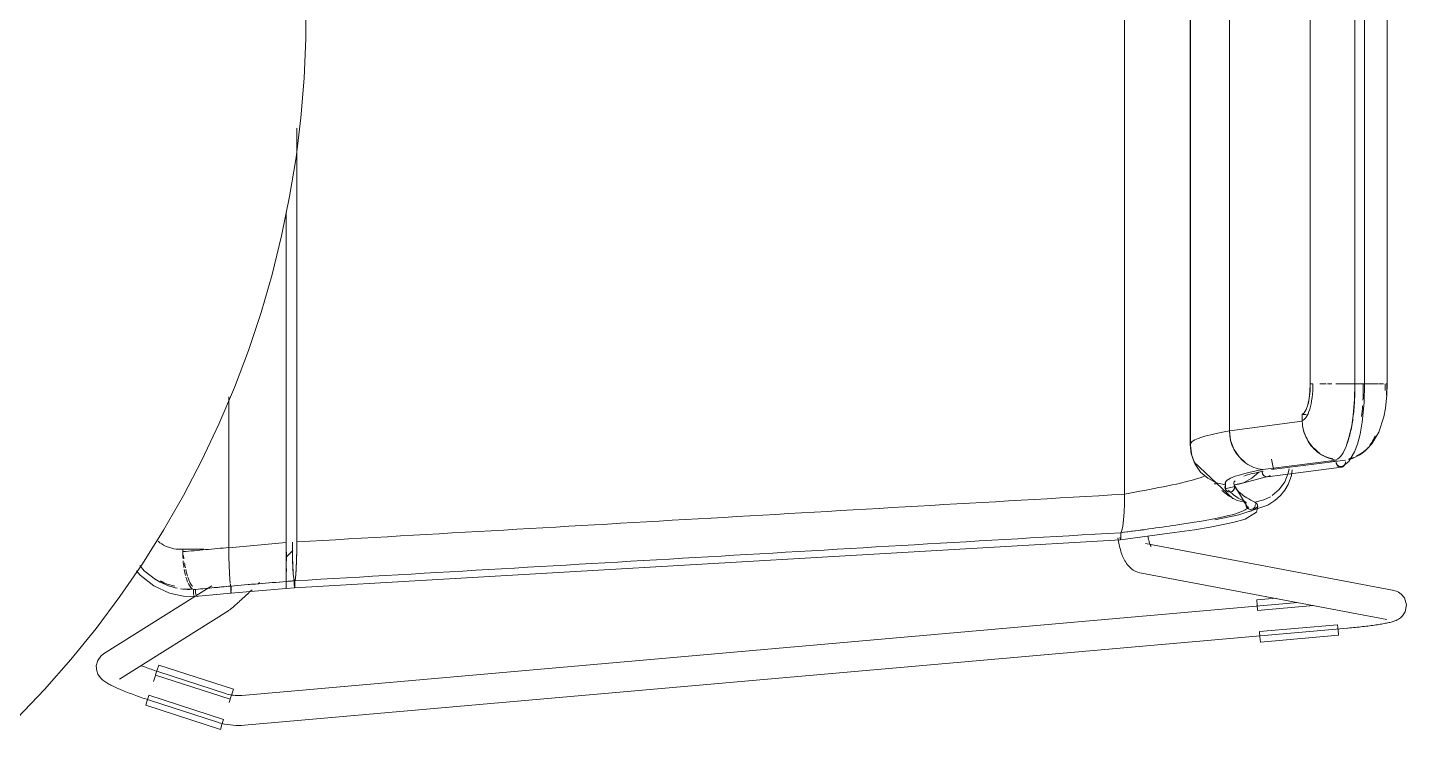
# Model space of a CAD drawing. Header units: millimetres. Extents: x 155927 to 295199, y -4084 to 97293.
# Drawn here: x 163091 to 163645, y 30921 to 31203 of the extents above; entities that cross this region are included whole.
import ezdxf

# ---------------------------------------------------------------- set-up
doc = ezdxf.new("R2010")
doc.units = ezdxf.units.MM
doc.header["$MEASUREMENT"] = 0
doc.layers.add('I-FURN', color=8, linetype='CONTINUOUS', lineweight=9)

msp = doc.modelspace()

# ---------------------------------------------------------------- linework, layer by layer
at = {"layer": 'I-FURN'}
for p, q in [((163531.47, 31015.99), (163531.47, 31399.39)), ((163531.47, 31399.39), (163531.47, 31015.99)), ((163557.82, 31379.54), (163557.82, 31074.74)), ((163557.97, 31035.3), (163557.97, 31380.08)), ((163557.97, 31380.08), (163557.97, 31035.3)), ((163573.57, 31041.33), (163573.57, 31374.04)), ((163573.57, 31374.04), (163573.57, 31041.33)), ((163606.03, 31355.11), (163606.03, 31060.26)), ((163606.09, 31060.26), (163606.09, 31355.11)), ((163623.94, 31355.11), (163623.94, 31060.26)), ((163627.9, 31060.26), (163627.9, 31355.11)), ((163636.94, 31060.26), (163636.94, 31355.11)), ((163202.34, 31199.05), (163202.43, 31207.69)), ((163201.67, 31183.07), (163202.34, 31199.05)), ((163200.37, 31167.12), (163201.67, 31183.07)), ((163198.43, 31151.24), (163200.37, 31167.12)), ((163198.73, 30996.74), (163198.73, 31163.01)), ((163198.73, 31163.01), (163198.73, 30996.74)), ((163195.85, 31135.45), (163198.43, 31151.24)), ((163192.65, 31119.77), (163195.85, 31135.45)), ((163194.42, 30996.47), (163194.42, 31129.3)), ((163194.42, 31129.3), (163194.42, 30996.47)), ((163188.82, 31104.24), (163192.65, 31119.77)), ((163184.38, 31088.87), (163188.82, 31104.24)), ((163179.32, 31073.69), (163184.38, 31088.87)), ((163173.66, 31058.73), (163179.32, 31073.69)), ((163557.82, 31074.74), (163557.82, 31035.83)), ((163167.41, 31044), (163173.66, 31058.73)), ((163605.93, 31057.22), (163605.61, 31054.37)), ((163606.03, 31060.26), (163605.93, 31057.22)), ((163612.41, 31060.26), (163609.95, 31060.26)), ((163614.77, 31060.26), (163612.93, 31060.26)), ((163619.96, 31060.26), (163616.4, 31060.26)), ((163620.15, 31060.26), (163623.96, 31060.26)), ((163623.96, 31060.26), (163620.15, 31060.26)), ((163623.86, 31054.04), (163623.94, 31060.26)), ((163627.64, 31060.26), (163624.05, 31060.26)), ((163624.05, 31060.26), (163624.27, 31060.26)), ((163624.27, 31060.26), (163624.6, 31060.26)), ((163624.6, 31060.26), (163625.02, 31060.26)), ((163625.02, 31060.26), (163625.49, 31060.26)), ((163625.49, 31060.26), (163625.99, 31060.26)), ((163625.99, 31060.26), (163626.48, 31060.26)), ((163626.48, 31060.26), (163626.94, 31060.26)), ((163626.94, 31060.26), (163627.33, 31060.26)), ((163627.33, 31060.26), (163627.63, 31060.26)), ((163627.63, 31060.26), (163627.83, 31060.26)), ((163627.9, 31060.26), (163627.64, 31060.26)), ((163630.67, 31060.26), (163627.65, 31060.26)), ((163627.66, 31060.26), (163630.68, 31060.26)), ((163627.75, 31052.7), (163627.9, 31060.26)), ((163627.83, 31060.26), (163627.9, 31060.26)), ((163633.42, 31060.26), (163630.84, 31060.26)), ((163635.44, 31060.26), (163633.69, 31060.26)), ((163636.92, 31060.26), (163636.63, 31060.26)), ((163636.76, 31060.26), (163636.93, 31060.26)), ((163636.85, 31055.74), (163636.93, 31060.26)), ((163171.45, 31055.08), (163171.45, 30994.53)), ((163171.45, 30994.53), (163171.45, 31055.08)), ((163605.1, 31051.88), (163604.43, 31049.9)), ((163605.61, 31054.37), (163605.1, 31051.88)), ((163623.32, 31047.47), (163623.86, 31054.04)), ((163626.95, 31044.81), (163627.75, 31052.7)), ((163636.33, 31050.53), (163636.85, 31055.74)), ((163603.64, 31048.55), (163602.78, 31047.91)), ((163602.78, 31047.91), (163604.44, 31047.91)), ((163602.78, 31047.91), (163602.85, 31045.19)), ((163604.43, 31049.9), (163603.64, 31048.55)), ((163622.73, 31043.46), (163623.32, 31047.47)), ((163633.66, 31040.89), (163635.68, 31047.04)), ((163635.68, 31047.04), (163636.33, 31050.53)), ((163160.57, 31029.54), (163167.41, 31044)), ((163602.85, 31045.19), (163573.57, 31041.33)), ((163573.57, 31041.33), (163574.04, 31037.56)), ((163621.76, 31039.03), (163622.73, 31043.46)), ((163625, 31036.06), (163626.08, 31040.1)), ((163626.08, 31040.1), (163626.95, 31044.81)), ((163630.79, 31036.17), (163633.66, 31040.89)), ((163558.26, 31032.08), (163557.82, 31035.83)), ((163558.45, 31031.51), (163557.97, 31035.3)), ((163557.97, 31035.3), (163558.44, 31031.5)), ((163574.04, 31037.56), (163575.36, 31034.02)), ((163620.67, 31035.59), (163621.76, 31039.03)), ((163623.81, 31032.89), (163625, 31036.06)), ((163628.96, 31034.19), (163630.79, 31036.17)), ((163153.16, 31015.36), (163160.57, 31029.54)), ((163559.98, 31027.62), (163558.26, 31032.08)), ((163558.44, 31031.5), (163559.81, 31027.93)), ((163559.81, 31027.94), (163558.45, 31031.51)), ((163559.39, 31028.72), (163558.68, 31030.64)), ((163575.36, 31034.02), (163577.44, 31030.9)), ((163577.44, 31030.9), (163580.18, 31028.41)), ((163586.94, 31025.78), (163616.65, 31029.63)), ((163591.27, 31025.93), (163590.48, 31029.95)), ((163620.19, 31029.65), (163590.49, 31025.8)), ((163614.22, 31028.88), (163616.66, 31029.19)), ((163619.13, 31027.17), (163621.51, 31029.06)), ((163621.51, 31029.06), (163623.81, 31032.89)), ((163624.62, 31031.19), (163626.89, 31032.52)), ((163626.89, 31032.52), (163628.96, 31034.19)), ((163575.08, 31014.12), (163559.39, 31028.72)), ((163561.98, 31024.8), (163559.81, 31027.94)), ((163559.81, 31027.93), (163561.98, 31024.8)), ((163564.86, 31022.29), (163561.98, 31024.8)), ((163561.98, 31024.8), (163564.85, 31022.29)), ((163582.58, 31022.29), (163585.45, 31024.8)), ((163586.79, 31025.31), (163586.75, 31024.82)), ((163586.75, 31024.82), (163586.83, 31024.33)), ((163586.83, 31024.33), (163587.02, 31023.87)), ((163587.02, 31023.87), (163587.32, 31023.49)), ((163587.32, 31023.49), (163587.71, 31023.2)), ((163618.63, 31026.81), (163588.85, 31022.95)), ((163589.53, 31023.19), (163589.91, 31023.49)), ((163595.79, 31020.89), (163597.19, 31024.41)), ((163597.55, 31026.15), (163597.18, 31024.41)), ((163597.19, 31024.41), (163597.56, 31026.15)), ((163597.23, 31019.82), (163598.52, 31023.42)), ((163598.52, 31023.42), (163598.82, 31025.69)), ((163564.85, 31022.29), (163568.25, 31020.54)), ((163568.25, 31020.54), (163564.86, 31022.29)), ((163568.25, 31020.54), (163571.96, 31019.64)), ((163571.76, 31018.68), (163571.8, 31019.18)), ((163571.8, 31019.17), (163571.76, 31018.68)), ((163571.84, 31018.19), (163571.76, 31018.68)), ((163571.76, 31018.68), (163571.84, 31018.18)), ((163571.8, 31019.18), (163571.96, 31019.65)), ((163571.96, 31019.64), (163571.8, 31019.17)), ((163572.05, 31017.74), (163571.84, 31018.19)), ((163571.84, 31018.18), (163572.04, 31017.73)), ((163571.86, 31018.13), (163575.75, 31018.97)), ((163571.99, 31017.83), (163571.94, 31020.71)), ((163572.04, 31017.73), (163572.36, 31017.35)), ((163572.36, 31017.35), (163572.05, 31017.74)), ((163575.38, 31017.74), (163575.07, 31017.35)), ((163575.07, 31017.35), (163575.38, 31017.73)), ((163575.58, 31018.19), (163575.38, 31017.74)), ((163575.38, 31017.73), (163575.59, 31018.18)), ((163577.31, 31020), (163575.45, 31019.68)), ((163575.46, 31019.65), (163575.63, 31019.18)), ((163575.47, 31019.64), (163579.18, 31020.54)), ((163575.63, 31019.17), (163575.47, 31019.64)), ((163581.28, 31010.01), (163575.57, 31019.4)), ((163575.67, 31018.68), (163575.58, 31018.19)), ((163575.59, 31018.18), (163575.67, 31018.68)), ((163575.63, 31019.18), (163575.67, 31018.68)), ((163575.67, 31018.68), (163575.63, 31019.17)), ((163588.93, 31022.97), (163577.31, 31020)), ((163579.18, 31020.54), (163582.58, 31022.29)), ((163587.71, 31023.2), (163588.15, 31023.01)), ((163588.15, 31023.01), (163588.62, 31022.94)), ((163588.62, 31022.94), (163589.09, 31023.01)), ((163589.09, 31023.01), (163589.53, 31023.19)), ((163590.79, 31015.33), (163593.61, 31017.81)), ((163593.61, 31017.81), (163595.79, 31020.89)), ((163595.89, 31017.55), (163597.23, 31019.82)), ((163145.19, 31001.49), (163153.16, 31015.36)), ((163531.26, 31008.68), (163531.41, 31012.22)), ((163531.41, 31012.16), (163531.26, 31008.68)), ((163531.41, 31012.22), (163531.47, 31015.99)), ((163531.47, 31015.91), (163531.41, 31012.22)), ((163573.41, 31015.07), (163570.57, 31017.46)), ((163570.58, 31017.46), (163573.41, 31015.06)), ((163572.76, 31017.06), (163572.36, 31017.35)), ((163572.36, 31017.35), (163572.76, 31017.06)), ((163573.22, 31016.87), (163572.76, 31017.06)), ((163572.76, 31017.06), (163573.22, 31016.87)), ((163573.71, 31016.81), (163573.22, 31016.87)), ((163573.22, 31016.87), (163573.71, 31016.8)), ((163576.74, 31013.43), (163573.41, 31015.07)), ((163573.41, 31015.06), (163576.73, 31013.42)), ((163574.2, 31016.87), (163573.71, 31016.81)), ((163573.71, 31016.8), (163574.2, 31016.87)), ((163574.66, 31017.06), (163574.2, 31016.87)), ((163574.2, 31016.87), (163574.67, 31017.06)), ((163575.07, 31017.35), (163574.66, 31017.06)), ((163574.67, 31017.06), (163575.07, 31017.35)), ((163576.73, 31013.42), (163580.35, 31012.63)), ((163580.35, 31012.63), (163576.74, 31013.43)), ((163580.17, 31011.66), (163580.2, 31012.16)), ((163580.2, 31012.16), (163580.17, 31011.66)), ((163580.2, 31012.16), (163580.35, 31012.63)), ((163580.35, 31012.63), (163580.2, 31012.16)), ((163583.83, 31012.69), (163584, 31012.22)), ((163583.84, 31012.69), (163587.47, 31013.59)), ((163584, 31012.21), (163583.84, 31012.69)), ((163587.47, 31013.59), (163590.15, 31014.91)), ((163589.04, 31011.57), (163591.87, 31013.39)), ((163591.87, 31013.39), (163594.11, 31015.38)), ((163594.11, 31015.38), (163595.89, 31017.55)), ((163531.02, 31005.58), (163531.26, 31008.68)), ((163531.25, 31008.64), (163531.02, 31005.58)), ((163567.66, 31005.68), (163577.33, 31007.58)), ((163577.33, 31007.58), (163589.04, 31011.57)), ((163579.89, 31005.91), (163584.52, 31008.68)), ((163580.26, 31011.17), (163580.17, 31011.66)), ((163580.17, 31011.66), (163580.26, 31011.17)), ((163580.47, 31010.72), (163580.26, 31011.17)), ((163580.26, 31011.17), (163580.47, 31010.72)), ((163580.79, 31010.34), (163580.47, 31010.72)), ((163580.47, 31010.72), (163580.78, 31010.34)), ((163580.78, 31010.34), (163581.19, 31010.05)), ((163581.19, 31010.05), (163580.79, 31010.34)), ((163581.65, 31009.87), (163581.19, 31010.05)), ((163581.19, 31010.05), (163581.65, 31009.87)), ((163582.13, 31009.81), (163581.65, 31009.87)), ((163581.65, 31009.87), (163582.13, 31009.81)), ((163582.62, 31009.89), (163582.13, 31009.81)), ((163582.13, 31009.81), (163582.62, 31009.88)), ((163583.07, 31010.08), (163582.62, 31009.89)), ((163582.62, 31009.88), (163583.07, 31010.08)), ((163583.47, 31010.38), (163583.07, 31010.08)), ((163583.07, 31010.08), (163583.47, 31010.38)), ((163583.77, 31010.77), (163583.47, 31010.38)), ((163583.47, 31010.38), (163583.77, 31010.77)), ((163583.97, 31011.22), (163583.77, 31010.77)), ((163583.77, 31010.77), (163583.97, 31011.22)), ((163584.04, 31011.72), (163583.97, 31011.22)), ((163583.97, 31011.22), (163584.05, 31011.72)), ((163584.52, 31008.68), (163585.05, 31010.86)), ((163585.05, 31010.86), (163584.76, 31011.78)), ((163136.67, 30987.95), (163145.19, 31001.49)), ((163530.34, 31001.34), (163529.94, 31000.44)), ((163529.94, 31000.44), (163530.34, 31001.34)), ((163530.34, 31001.34), (163530.71, 31003.09)), ((163530.7, 31003.08), (163530.34, 31001.34)), ((163530.71, 31003.09), (163531.02, 31005.58)), ((163531.02, 31005.55), (163530.71, 31003.09)), ((163551.54, 31000.48), (163559.55, 31001.66)), ((163559.55, 31001.66), (163565.87, 31002.7)), ((163565.87, 31002.7), (163574.89, 31004.5)), ((163574.89, 31004.5), (163579.89, 31005.91)), ((163194.42, 30992.68), (163194.42, 30996.47)), ((163194.42, 30996.47), (163194.42, 30992.68)), ((163196.95, 30996.63), (163196.97, 30992.94)), ((163529.75, 30997.57), (163197.84, 30978.28)), ((163198.71, 30992.95), (163198.73, 30996.74)), ((163528.84, 30997.68), (163528.73, 30998.38)), ((163528.97, 30996.98), (163528.84, 30997.68)), ((163529.1, 30996.3), (163528.97, 30996.98)), ((163529.25, 30995.63), (163529.1, 30996.3)), ((163529.4, 30994.98), (163529.25, 30995.63)), ((163529.57, 30998.49), (163529.6, 30998.11)), ((163529.6, 30998.11), (163529.57, 30998.49)), ((163529.6, 30998.11), (163529.65, 30997.82)), ((163529.65, 30997.82), (163529.6, 30998.11)), ((163529.7, 30997.64), (163529.75, 30997.57)), ((163529.75, 30997.57), (163529.7, 30997.63)), ((163529.75, 30997.57), (163541.61, 30999.13)), ((163529.85, 30997.84), (163529.9, 30998.14)), ((163529.9, 30998.13), (163529.85, 30997.83)), ((163529.9, 30998.14), (163529.93, 30998.52)), ((163529.93, 30998.52), (163529.9, 30998.13)), ((163529.93, 30998.52), (163529.95, 30998.98)), ((163529.95, 30998.97), (163529.93, 30998.52)), ((163529.96, 30999.97), (163529.94, 31000.44)), ((163529.94, 31000.44), (163529.96, 30999.97)), ((163529.95, 30998.98), (163529.96, 30999.47)), ((163529.96, 30999.47), (163529.95, 30998.97)), ((163529.96, 30999.47), (163529.96, 30999.97)), ((163529.96, 30999.97), (163529.96, 30999.47)), ((163639.12, 30977.36), (163539.83, 30996.17)), ((163540.86, 30998.72), (163540.76, 30999.21)), ((163540.96, 30998.25), (163540.86, 30998.72)), ((163541.06, 30997.8), (163540.96, 30998.25)), ((163541.17, 30997.38), (163541.06, 30997.8)), ((163541.27, 30996.99), (163541.17, 30997.38)), ((163541.38, 30996.62), (163541.27, 30996.99)), ((163541.49, 30996.29), (163541.38, 30996.62)), ((163541.6, 30995.98), (163541.49, 30996.29)), ((163541.7, 30995.71), (163541.6, 30995.98)), ((163541.61, 30999.13), (163551.54, 31000.48)), ((163541.79, 30995.48), (163541.7, 30995.71)), ((163151.66, 30993.82), (163161.41, 30993.82)), ((163152.9, 30992.83), (163152.9, 30993.88)), ((163171.45, 30994.53), (163171.48, 30990.77)), ((163171.48, 30990.77), (163171.45, 30994.41)), ((163171.55, 30987.23), (163171.48, 30990.67)), ((163171.48, 30990.67), (163171.55, 30987.23)), ((163194.42, 30990.68), (163197.09, 30993.25)), ((163194.43, 30989.12), (163194.42, 30992.68)), ((163194.42, 30992.68), (163194.43, 30989.12)), ((163194.54, 30992.68), (163194.54, 30989.13)), ((163194.54, 30989.12), (163194.54, 30992.68)), ((163196.97, 30992.94), (163197.05, 30989.39)), ((163198.63, 30989.39), (163198.71, 30992.95)), ((163529.56, 30994.33), (163529.4, 30994.98)), ((163529.73, 30993.7), (163529.56, 30994.33)), ((163529.91, 30993.09), (163529.73, 30993.7)), ((163530.11, 30992.48), (163529.91, 30993.09)), ((163530.31, 30991.89), (163530.11, 30992.48)), ((163530.53, 30991.31), (163530.31, 30991.89)), ((163530.77, 30990.74), (163530.53, 30991.31)), ((163531.02, 30990.18), (163530.77, 30990.74)), ((163531.29, 30989.63), (163531.02, 30990.18)), ((163541.88, 30995.29), (163541.79, 30995.48)), ((163541.96, 30995.13), (163541.88, 30995.29)), ((163542, 30995.05), (163541.96, 30995.13)), ((163542.04, 30994.97), (163542, 30995.05)), ((163542.06, 30994.95), (163542.04, 30994.97)), ((163127.61, 30974.76), (163136.67, 30987.95)), ((163134.33, 30985.17), (163135.73, 30983.42)), ((163135.66, 30987.23), (163137.4, 30985.15)), ((163137.4, 30985.15), (163141.97, 30981.66)), ((163171.55, 30987.23), (163171.67, 30984.14)), ((163171.67, 30984.13), (163171.55, 30987.17)), ((163194.43, 30985.99), (163194.43, 30989.12)), ((163194.43, 30989.12), (163194.43, 30985.98)), ((163194.45, 30983.48), (163194.43, 30985.98)), ((163194.43, 30985.98), (163194.45, 30983.48)), ((163194.53, 30986), (163194.52, 30983.5)), ((163194.52, 30983.5), (163194.53, 30986)), ((163197.05, 30989.39), (163197.18, 30986.27)), ((163197.18, 30986.27), (163197.34, 30983.78)), ((163198.34, 30983.76), (163198.51, 30986.26)), ((163198.51, 30986.26), (163198.63, 30989.39)), ((163531.58, 30989.09), (163531.29, 30989.63)), ((163531.91, 30988.55), (163531.58, 30989.09)), ((163532.27, 30988.02), (163531.91, 30988.55)), ((163532.67, 30987.48), (163532.27, 30988.02)), ((163533.12, 30986.95), (163532.67, 30987.48)), ((163533.64, 30986.43), (163533.12, 30986.95)), ((163534.24, 30985.92), (163533.64, 30986.43)), ((163534.92, 30985.44), (163534.24, 30985.92)), ((163535.71, 30985), (163534.92, 30985.44)), ((163536.61, 30984.64), (163535.71, 30985)), ((163537.6, 30984.38), (163536.61, 30984.64)), ((163135.73, 30983.42), (163141.26, 30979.08)), ((163141.26, 30979.08), (163147.57, 30976.18)), ((163141.97, 30981.66), (163145.66, 30979.75)), ((163164.64, 30979.1), (163158.2, 30975.06)), ((163171.67, 30984.14), (163171.82, 30981.66)), ((163171.82, 30981.65), (163171.67, 30984.09)), ((163171.82, 30981.66), (163171.96, 30980.19)), ((163171.96, 30980.19), (163171.82, 30981.64)), ((163171.99, 30979.92), (163172.19, 30979.03)), ((163172.19, 30979.03), (163172, 30979.92)), ((163172.19, 30979.03), (163172.18, 30978.56)), ((163172.18, 30978.56), (163172.19, 30979.03)), ((163172.38, 30978.55), (163172.37, 30979.02)), ((163172.37, 30979.02), (163172.38, 30978.55)), ((163183.24, 30979.91), (163183.74, 30980.39)), ((163194.46, 30981.74), (163194.45, 30983.48)), ((163194.45, 30983.48), (163194.46, 30981.73)), ((163194.47, 30980.85), (163194.46, 30981.74)), ((163194.46, 30981.73), (163194.47, 30980.85)), ((163194.47, 30980.38), (163194.47, 30980.85)), ((163194.47, 30980.85), (163194.47, 30980.37)), ((163194.47, 30979.88), (163194.47, 30980.38)), ((163194.47, 30980.37), (163194.47, 30979.88)), ((163194.47, 30979.39), (163194.47, 30979.88)), ((163194.47, 30979.88), (163194.47, 30979.39)), ((163194.48, 30978.94), (163194.47, 30979.39)), ((163194.47, 30979.39), (163194.48, 30978.94)), ((163194.48, 30978.56), (163194.48, 30978.94)), ((163194.48, 30978.94), (163194.48, 30978.55)), ((163194.49, 30980.85), (163194.49, 30980.38)), ((163194.49, 30980.38), (163194.49, 30980.85)), ((163194.49, 30980.38), (163194.49, 30979.89)), ((163194.49, 30979.88), (163194.49, 30980.38)), ((163194.49, 30979.89), (163194.49, 30979.4)), ((163194.49, 30979.39), (163194.49, 30979.88)), ((163194.49, 30979.4), (163194.49, 30978.95)), ((163194.49, 30978.94), (163194.49, 30979.39)), ((163194.49, 30978.95), (163194.49, 30978.56)), ((163194.49, 30978.56), (163194.49, 30978.94)), ((163194.52, 30983.5), (163194.5, 30981.75)), ((163194.5, 30981.75), (163194.52, 30983.5)), ((163197.34, 30983.78), (163197.53, 30982.03)), ((163197.53, 30982.03), (163197.74, 30981.12)), ((163197.74, 30981.12), (163197.73, 30980.66)), ((163197.73, 30980.66), (163197.73, 30980.16)), ((163197.73, 30980.16), (163197.73, 30979.67)), ((163197.73, 30979.67), (163197.75, 30979.22)), ((163197.75, 30979.22), (163197.76, 30978.83)), ((163197.92, 30978.83), (163197.94, 30979.21)), ((163197.94, 30981.12), (163198.15, 30982.01)), ((163197.95, 30980.65), (163197.94, 30981.12)), ((163197.94, 30979.21), (163197.95, 30979.66)), ((163197.95, 30980.15), (163197.95, 30980.65)), ((163197.95, 30979.66), (163197.95, 30980.15)), ((163198.15, 30982.01), (163198.34, 30983.76)), ((163537.6, 30984.38), (163636.89, 30965.57)), ((163118.04, 30961.94), (163127.61, 30974.76)), ((163157.82, 30974.83), (163121.06, 30951.79)), ((163147.57, 30976.18), (163153.22, 30974.97)), ((163153.22, 30974.97), (163158.68, 30974.88)), ((163172.28, 30976.18), (163157.79, 30974.76)), ((163172.18, 30978.56), (163172.18, 30978.06)), ((163172.18, 30978.07), (163172.18, 30978.56)), ((163172.18, 30977.57), (163172.18, 30978.07)), ((163172.18, 30978.06), (163172.18, 30977.57)), ((163172.18, 30977.57), (163172.19, 30977.12)), ((163172.19, 30977.12), (163172.18, 30977.57)), ((163172.19, 30977.12), (163172.21, 30976.73)), ((163172.21, 30976.74), (163172.19, 30977.12)), ((163172.23, 30976.44), (163172.21, 30976.74)), ((163172.21, 30976.73), (163172.23, 30976.44)), ((163172.23, 30976.44), (163172.25, 30976.25)), ((163172.28, 30976.18), (163172.25, 30976.25)), ((163172.25, 30976.25), (163172.28, 30976.18)), ((163194.48, 30978.01), (163172.28, 30976.18)), ((163172.31, 30976.25), (163172.28, 30976.18)), ((163172.28, 30976.18), (163172.31, 30976.24)), ((163172.31, 30976.24), (163172.33, 30976.43)), ((163172.33, 30976.43), (163172.31, 30976.25)), ((163172.35, 30976.73), (163172.33, 30976.43)), ((163172.33, 30976.43), (163172.35, 30976.72)), ((163172.37, 30977.11), (163172.38, 30977.56)), ((163172.38, 30977.56), (163172.37, 30977.11)), ((163172.38, 30978.05), (163172.38, 30978.55)), ((163172.38, 30978.55), (163172.38, 30978.05)), ((163172.38, 30977.56), (163172.38, 30978.05)), ((163172.38, 30978.05), (163172.38, 30977.56)), ((163175.89, 30973.04), (163176.28, 30973.4)), ((163176.28, 30973.4), (163176.69, 30973.77)), ((163176.69, 30973.77), (163177.1, 30974.15)), ((163177.1, 30974.15), (163177.52, 30974.54)), ((163177.52, 30974.54), (163177.96, 30974.94)), ((163177.96, 30974.94), (163178.4, 30975.35)), ((163178.4, 30975.35), (163178.86, 30975.78)), ((163178.86, 30975.78), (163179.32, 30976.21)), ((163179.32, 30976.21), (163179.79, 30976.65)), ((163179.79, 30976.65), (163180.27, 30977.1)), ((163180.27, 30977.1), (163180.75, 30977.55)), ((163194.48, 30978.26), (163194.48, 30978.56)), ((163194.48, 30978.55), (163194.48, 30978.26)), ((163194.48, 30978.01), (163197.84, 30978.28)), ((163194.49, 30978.27), (163194.48, 30978.08)), ((163194.48, 30978.08), (163194.48, 30978.26)), ((163194.48, 30978.26), (163194.48, 30978.07)), ((163194.48, 30978.07), (163194.49, 30978.26)), ((163194.48, 30978.08), (163194.48, 30978.01)), ((163194.48, 30978.01), (163194.48, 30978.08)), ((163194.48, 30978.07), (163194.48, 30978.01)), ((163194.48, 30978.01), (163194.48, 30978.07)), ((163194.49, 30978.56), (163194.49, 30978.27)), ((163194.49, 30978.26), (163194.49, 30978.56)), ((163197.76, 30978.83), (163197.79, 30978.54)), ((163197.79, 30978.54), (163197.81, 30978.35)), ((163197.81, 30978.35), (163197.84, 30978.28)), ((163197.84, 30978.28), (163197.87, 30978.35)), ((163197.87, 30978.35), (163197.89, 30978.54)), ((163197.89, 30978.54), (163197.92, 30978.83)), ((163592.43, 30974.12), (163584.54, 30973.42)), ((163584.71, 30971.38), (163584.54, 30973.42)), ((163639.54, 30977.27), (163639.12, 30977.36)), ((163640.05, 30977.13), (163639.54, 30977.27)), ((163640.67, 30976.92), (163640.05, 30977.13)), ((163641.48, 30976.54), (163640.67, 30976.92)), ((163642.56, 30975.8), (163641.48, 30976.54)), ((163643.88, 30974.22), (163642.56, 30975.8)), ((163643.88, 30974.22), (163644.71, 30971.47)), ((163127.43, 30941.63), (163171.01, 30968.93)), ((163171.01, 30968.93), (163171.34, 30969.15)), ((163171.34, 30969.15), (163171.6, 30969.33)), ((163171.6, 30969.33), (163171.82, 30969.5)), ((163171.82, 30969.5), (163172.05, 30969.68)), ((163172.05, 30969.68), (163172.27, 30969.86)), ((163172.27, 30969.86), (163172.5, 30970.05)), ((163172.5, 30970.05), (163172.74, 30970.25)), ((163172.74, 30970.25), (163172.99, 30970.46)), ((163172.99, 30970.46), (163173.26, 30970.69)), ((163173.26, 30970.69), (163173.54, 30970.93)), ((163173.54, 30970.93), (163173.83, 30971.19)), ((163173.83, 30971.19), (163174.14, 30971.46)), ((163174.14, 30971.46), (163174.46, 30971.75)), ((163174.46, 30971.75), (163174.8, 30972.05)), ((163174.8, 30972.05), (163175.15, 30972.37)), ((163175.15, 30972.37), (163175.52, 30972.7)), ((163175.52, 30972.7), (163175.89, 30973.04)), ((163601.02, 30972.37), (163176.67, 30935.09)), ((163584.9, 30969.31), (163584.71, 30971.38)), ((163584.91, 30969.19), (163607.39, 30971.17)), ((163644.23, 30968.71), (163643.19, 30967.05)), ((163644.71, 30971.47), (163644.23, 30968.71)), ((163617.06, 30963.5), (163585.65, 30960.74)), ((163617.07, 30963.38), (163617.25, 30961.31)), ((163623.45, 30962.31), (163622.7, 30962.24)), ((163624.19, 30962.38), (163623.45, 30962.31)), ((163624.93, 30962.46), (163624.19, 30962.38)), ((163625.66, 30962.54), (163624.93, 30962.46)), ((163626.39, 30962.62), (163625.66, 30962.54)), ((163627.11, 30962.7), (163626.39, 30962.62)), ((163627.82, 30962.78), (163627.11, 30962.7)), ((163628.52, 30962.87), (163627.82, 30962.78)), ((163629.2, 30962.95), (163628.52, 30962.87)), ((163629.88, 30963.04), (163629.2, 30962.95)), ((163630.54, 30963.13), (163629.88, 30963.04)), ((163631.19, 30963.22), (163630.54, 30963.13)), ((163631.83, 30963.31), (163631.19, 30963.22)), ((163632.44, 30963.4), (163631.83, 30963.31)), ((163633.05, 30963.49), (163632.44, 30963.4)), ((163633.63, 30963.58), (163633.05, 30963.49)), ((163634.2, 30963.67), (163633.63, 30963.58)), ((163634.75, 30963.76), (163634.2, 30963.67)), ((163635.29, 30963.86), (163634.75, 30963.76)), ((163635.8, 30963.95), (163635.29, 30963.86)), ((163636.3, 30964.05), (163635.8, 30963.95)), ((163636.77, 30964.14), (163636.3, 30964.05)), ((163637.23, 30964.24), (163636.77, 30964.14)), ((163637.68, 30964.34), (163637.23, 30964.24)), ((163638.1, 30964.44), (163637.68, 30964.34)), ((163638.52, 30964.54), (163638.1, 30964.44)), ((163638.92, 30964.65), (163638.52, 30964.54)), ((163639.32, 30964.76), (163638.92, 30964.65)), ((163639.71, 30964.89), (163639.32, 30964.76)), ((163640.11, 30965.03), (163639.71, 30964.89)), ((163640.54, 30965.2), (163640.11, 30965.03)), ((163641.02, 30965.42), (163640.54, 30965.2)), ((163641.58, 30965.72), (163641.02, 30965.42)), ((163642.28, 30966.2), (163641.58, 30965.72)), ((163643.19, 30967.05), (163642.28, 30966.2)), ((163107.96, 30949.51), (163118.04, 30961.94)), ((163177.72, 30923.14), (163621.04, 30962.09)), ((163585.84, 30958.56), (163585.66, 30960.62)), ((163586.02, 30956.51), (163585.84, 30958.56)), ((163617.43, 30959.27), (163586.02, 30956.51)), ((163617.25, 30961.31), (163617.43, 30959.27)), ((163621.2, 30962.1), (163621.04, 30962.09)), ((163621.95, 30962.17), (163621.2, 30962.1)), ((163622.7, 30962.24), (163621.95, 30962.17)), ((163119.94, 30950.9), (163121.06, 30951.79)), ((163097.39, 30937.5), (163107.96, 30949.51)), ((163118.71, 30949.17), (163118.13, 30946.94)), ((163118.13, 30946.94), (163118.3, 30944.97)), ((163119.94, 30950.9), (163118.71, 30949.17)), ((163136.31, 30946.99), (163136.94, 30946.76)), ((163136.94, 30946.76), (163137.57, 30946.52)), ((163137.57, 30946.52), (163138.22, 30946.29)), ((163138.22, 30946.29), (163138.88, 30946.05)), ((163138.88, 30946.05), (163139.54, 30945.81)), ((163139.54, 30945.81), (163140.22, 30945.58)), ((163142.61, 30945.31), (163143.24, 30947.27)), ((163173.25, 30937.58), (163143.24, 30947.27)), ((163118.3, 30944.97), (163118.82, 30943.59)), ((163118.82, 30943.59), (163119.39, 30942.67)), ((163119.39, 30942.67), (163119.91, 30942.05)), ((163119.91, 30942.05), (163120.37, 30941.58)), ((163120.37, 30941.58), (163120.8, 30941.21)), ((163120.8, 30941.21), (163121.2, 30940.9)), ((163121.2, 30940.9), (163121.59, 30940.62)), ((163121.59, 30940.62), (163121.98, 30940.37)), ((163121.98, 30940.37), (163122.37, 30940.12)), ((163122.37, 30940.12), (163122.77, 30939.89)), ((163140.22, 30945.58), (163140.9, 30945.35)), ((163140.9, 30945.35), (163141.58, 30945.11)), ((163141.91, 30943.13), (163141.11, 30940.65)), ((163141.58, 30945.11), (163142.27, 30944.88)), ((163141.94, 30943.22), (163171.94, 30933.54)), ((163141.98, 30943.34), (163142.61, 30945.31)), ((163142.27, 30944.88), (163142.96, 30944.66)), ((163142.96, 30944.66), (163143.29, 30944.55)), ((163170.11, 30935.83), (163143.29, 30944.55)), ((163086.35, 30925.92), (163097.39, 30937.5)), ((163122.77, 30939.89), (163123.18, 30939.66)), ((163123.18, 30939.66), (163123.6, 30939.43)), ((163123.6, 30939.43), (163124.04, 30939.2)), ((163124.04, 30939.2), (163124.5, 30938.97)), ((163124.5, 30938.97), (163124.98, 30938.74)), ((163124.98, 30938.74), (163125.47, 30938.51)), ((163125.47, 30938.51), (163125.98, 30938.27)), ((163125.98, 30938.27), (163126.5, 30938.03)), ((163126.5, 30938.03), (163127.05, 30937.79)), ((163127.05, 30937.79), (163127.61, 30937.55)), ((163127.61, 30937.55), (163128.19, 30937.31)), ((163128.19, 30937.31), (163128.78, 30937.06)), ((163128.78, 30937.06), (163129.39, 30936.81)), ((163129.39, 30936.81), (163130.02, 30936.56)), ((163130.02, 30936.56), (163130.66, 30936.31)), ((163130.66, 30936.31), (163131.31, 30936.05)), ((163131.31, 30936.05), (163131.98, 30935.8)), ((163131.98, 30935.8), (163132.66, 30935.54)), ((163132.66, 30935.54), (163133.35, 30935.29)), ((163133.35, 30935.29), (163134.04, 30935.04)), ((163134.04, 30935.04), (163134.75, 30934.78)), ((163134.75, 30934.78), (163135.47, 30934.53)), ((163138.66, 30933.06), (163139.29, 30935.04)), ((163169.34, 30925.47), (163139.33, 30935.15)), ((163170.13, 30935.83), (163170.11, 30935.83)), ((163170.76, 30935.64), (163170.13, 30935.83)), ((163171.41, 30935.47), (163170.76, 30935.64)), ((163172.05, 30935.33), (163171.41, 30935.47)), ((163172.62, 30935.63), (163171.98, 30933.65)), ((163172.71, 30935.22), (163172.05, 30935.33)), ((163173.25, 30937.58), (163172.62, 30935.63)), ((163173.36, 30935.13), (163172.71, 30935.22)), ((163174.02, 30935.07), (163173.36, 30935.13)), ((163174.68, 30935.03), (163174.02, 30935.07)), ((163175.34, 30935.03), (163174.68, 30935.03)), ((163176.01, 30935.05), (163175.34, 30935.03)), ((163176.67, 30935.09), (163176.01, 30935.05)), ((163135.47, 30934.53), (163136.19, 30934.27)), ((163136.19, 30934.27), (163136.92, 30934.02)), ((163136.92, 30934.02), (163137.65, 30933.78)), ((163137.65, 30933.78), (163138.39, 30933.53)), ((163138.03, 30931.11), (163138.66, 30933.06)), ((163168.03, 30921.42), (163138.03, 30931.11)), ((163138.39, 30933.53), (163139.13, 30933.28)), ((163139.13, 30933.28), (163139.58, 30933.14)), ((163139.58, 30933.14), (163166.4, 30924.42)), ((163171.91, 30933.44), (163171.54, 30932.27)), ((163166.4, 30924.42), (163167.49, 30924.09)), ((163167.49, 30924.09), (163168.6, 30923.8)), ((163168.6, 30923.8), (163169.71, 30923.56)), ((163169.3, 30925.35), (163168.66, 30923.38)), ((163169.71, 30923.56), (163170.84, 30923.36)), ((163168.66, 30923.38), (163168.03, 30921.42)), ((163170.84, 30923.36), (163171.97, 30923.21)), ((163171.97, 30923.21), (163173.11, 30923.1)), ((163173.11, 30923.1), (163174.25, 30923.04)), ((163174.25, 30923.04), (163175.39, 30923.03)), ((163175.39, 30923.03), (163176.53, 30923.06)), ((163176.53, 30923.06), (163177.67, 30923.13)), ((163177.67, 30923.13), (163177.72, 30923.14))]:
    msp.add_line(p, q, dxfattribs=at)
for centre, major_axis, ratio, start_param, end_param in [((163621.19, 31060.26), (-15.75, 0), 0.000004, 0.290246, 0.472486), ((163632.66, 31060.26), (0, 12.4), 0.287441, 4.492176, 4.712389), ((163588.64, 31041.46), (0, 15.78), 0.955139, 1.579038, 2.545717), ((163588.64, 31041.46), (0, 15.78), 0.955139, 2.545839, 2.787386), ((163588.64, 31041.46), (0, 15.78), 0.955139, 2.787556, 3.029056), ((163588.62, 31024.9), (0, 1.96), 0.955139, 1.359855, 3.903556)]:
    msp.add_ellipse(centre, major_axis=major_axis, ratio=ratio, start_param=start_param, end_param=end_param, dxfattribs=at)
for points in [[(163607.16, 31060.26), (163607.13, 31058.37), (163606.87, 31054.63), (163605.91, 31049.83), (163604.51, 31046.51), (163603.41, 31045.57), (163602.86, 31045.44)], [(163605.15, 31051.88), (163605.69, 31053.94), (163605.98, 31056.65), (163606.07, 31059.43)], [(163627.36, 31060.26), (163627.4, 31058.04), (163627.37, 31055.84), (163627.26, 31053.66)], [(163636.84, 31060.26), (163636.85, 31058.68), (163636.77, 31057.18), (163636.64, 31055.75)], [(163627.12, 31051.45), (163627.01, 31049.98), (163626.87, 31048.52), (163626.69, 31047.11)], [(163602.85, 31045.19), (163602.88, 31043.9), (163603.24, 31041.4), (163604.66, 31037.8), (163606.85, 31034.65), (163609.69, 31032.12), (163613.03, 31030.36), (163615.4, 31029.78), (163616.65, 31029.63)], [(163606.96, 31034.98), (163606.12, 31035.92), (163604.7, 31038.03), (163603.64, 31040.41), (163603.4, 31041.66)], [(163557.82, 31035.83), (163557.82, 31035.65), (163557.87, 31035.47), (163557.97, 31035.3)], [(163609.77, 31032.46), (163608.91, 31033.06), (163608.14, 31033.76), (163607.43, 31034.53)], [(163620.6, 31035.42), (163620.03, 31033.96), (163618.77, 31031.49), (163617.36, 31030.18), (163616.64, 31029.83)], [(163615.13, 31030.09), (163613.74, 31030.4), (163612.37, 31030.9), (163611.12, 31031.6)], [(163623.52, 31030.71), (163622.87, 31030.46), (163622.19, 31030.3), (163621.51, 31030.15)], [(163586.94, 31025.78), (163581.44, 31024.76), (163573.38, 31022.71), (163571.41, 31020.67), (163571.96, 31019.65)], [(163587.15, 31025.16), (163584.03, 31024.5), (163581.11, 31023.84), (163579.39, 31023.18)], [(163568.9, 31020.2), (163568.44, 31020.15), (163567.97, 31020.09), (163567.5, 31020.04)], [(163575.89, 31021.28), (163575.32, 31020.73), (163575.17, 31020.19), (163575.46, 31019.65)], [(163531.47, 31015.91), (163476.11, 31012.71), (163420.69, 31009.52), (163365.23, 31006.32)], [(163365.23, 31006.32), (163309.76, 31003.13), (163254.26, 30999.93), (163198.73, 30996.74)], [(163539.3, 31001.64), (163536.21, 31001.24), (163533.08, 31000.85), (163529.95, 31000.45)], [(163194.42, 30996.47), (163190.59, 30996.13), (163186.75, 30995.78), (163182.93, 30995.44)], [(163197.94, 30981.12), (163253.35, 30984.34), (163364.11, 30990.78), (163474.7, 30997.22), (163529.94, 31000.44)], [(163152.9, 30993.88), (163152.39, 30993.83), (163151.88, 30993.81), (163151.38, 30993.82)], [(163171.45, 30994.53), (163168.32, 30994.22), (163162.07, 30993.63), (163155.93, 30993.09), (163152.9, 30992.83)], [(163153, 30990.05), (163152.94, 30990.96), (163152.91, 30991.88), (163152.9, 30992.83)], [(163153.13, 30991.42), (163153.19, 30990.94), (163153.25, 30990.47), (163153.32, 30990.01)], [(163182.93, 30995.44), (163179.1, 30995.1), (163175.27, 30994.75), (163171.45, 30994.41)], [(163153.37, 30986.48), (163153.24, 30987.33), (163153.13, 30988.2), (163153.07, 30989.11)], [(163154, 30983.25), (163153.81, 30983.99), (163153.65, 30984.79), (163153.5, 30985.63)], [(163153.58, 30988.31), (163153.7, 30987.62), (163153.83, 30986.97), (163153.97, 30986.3)], [(163154.11, 30985.64), (163154.33, 30984.72), (163154.56, 30983.78), (163154.81, 30982.93)], [(163143.89, 30981.12), (163144.45, 30980.8), (163145.02, 30980.48), (163145.6, 30980.22)], [(163145.69, 30980.18), (163146.96, 30979.57), (163148.31, 30979.22), (163149.68, 30978.99)], [(163154.87, 30980.59), (163154.62, 30981.18), (163154.38, 30981.84), (163154.18, 30982.58)], [(163155.92, 30980.18), (163156.23, 30979.54), (163156.55, 30979.15), (163156.87, 30978.82)], [(163172.19, 30979.03), (163169.66, 30978.79), (163164.63, 30978.31), (163159.68, 30977.83), (163157.23, 30977.59)], [(163172.19, 30979), (163169.88, 30978.77), (163167.56, 30978.54), (163165.29, 30978.31)], [(163172.19, 30979.03), (163175.9, 30979.34), (163183.32, 30979.94), (163190.76, 30980.54), (163194.47, 30980.85)], [(163197.94, 30981.12), (163197.36, 30981.07), (163196.21, 30980.98), (163195.05, 30980.89), (163194.47, 30980.85)], [(163197.74, 30981.12), (163197.2, 30981.08), (163196.11, 30980.99), (163195.03, 30980.9), (163194.49, 30980.85)], [(163155.7, 30977.63), (163154.44, 30977.64), (163153.18, 30977.74), (163151.94, 30977.92)], [(163153.72, 30977.82), (163154.61, 30977.71), (163155.51, 30977.7), (163156.41, 30977.7)]]:
    msp.add_open_spline(points, degree=3, dxfattribs=at)
for points, knots in [([(163623.96, 31060.26), (163624.01, 31057.91), (163623.94, 31053.26), (163623.3, 31046.42), (163622.21, 31040.31), (163621.2, 31037.09), (163620.67, 31035.6)], [0.0000052, 0.0000052, 0.0000052, 0.0000052, 0.1666667, 0.3333333, 0.5, 0.6602535, 0.6602535, 0.6602535, 0.6602535]), ([(163573.57, 31041.33), (163567.84, 31040.33), (163560.2, 31038.49), (163557.82, 31036.66), (163557.82, 31035.83)], [0, 0, 0, 0, 0.5, 0.9107153, 0.9107153, 0.9107153, 0.9107153]), ([(163621.39, 31029.86), (163622.13, 31030.02), (163624.01, 31030.58), (163626.75, 31032.08), (163628.52, 31033.67), (163629.25, 31034.53)], [0.0634811, 0.0634811, 0.0634811, 0.0634811, 0.1666667, 0.3333333, 0.4863809, 0.4863809, 0.4863809, 0.4863809]), ([(163630.07, 31035.56), (163630.6, 31036.28), (163631.31, 31037.54), (163631.94, 31038.87), (163632.14, 31039.38)], [0.5455526, 0.5455526, 0.5455526, 0.5455526, 0.6666667, 0.739481, 0.739481, 0.739481, 0.739481]), ([(163620.21, 31028.87), (163620.21, 31028.7), (163620.17, 31028.41), (163620.03, 31028.03), (163619.77, 31027.61), (163619.25, 31027.16), (163618.39, 31026.91), (163617.59, 31027.14), (163617.06, 31027.53), (163616.75, 31027.91), (163616.6, 31028.22), (163616.56, 31028.38)], [-0.875, -0.875, -0.875, -0.875, -0.8125, -0.765625, -0.71875, -0.625, -0.5, -0.375, -0.3125, -0.25, -0.1875, -0.1875, -0.1875, -0.1875]), ([(163563.74, 31023.29), (163562.59, 31022.8), (163558.35, 31021.34), (163547.64, 31018.91), (163536.86, 31016.96), (163531.47, 31015.99)], [0.375, 0.375, 0.375, 0.375, 0.5, 0.75, 1, 1, 1, 1]), ([(163616.47, 31028.77), (163616.47, 31028.63), (163616.5, 31028.41), (163616.58, 31028.12), (163616.69, 31027.85), (163616.89, 31027.53), (163617.19, 31027.21), (163617.56, 31026.98), (163617.92, 31026.84), (163618.23, 31026.8), (163618.51, 31026.79), (163618.77, 31026.83), (163619.02, 31026.9), (163619.26, 31027.01), (163619.56, 31027.21), (163619.87, 31027.53), (163620.09, 31027.93), (163620.19, 31028.28), (163620.22, 31028.54), (163620.24, 31028.7), (163620.24, 31028.78)], [0.1111111, 0.1111111, 0.1111111, 0.1111111, 0.1666667, 0.1944444, 0.2222222, 0.2777778, 0.3333333, 0.3888889, 0.4444444, 0.4791667, 0.5138889, 0.5486111, 0.5833333, 0.6180556, 0.6527778, 0.7222222, 0.7916667, 0.8263889, 0.8611111, 0.8888889, 0.8888889, 0.8888889, 0.8888889]), ([(163575.75, 31018.97), (163576.22, 31018.03), (163578.01, 31015.94), (163581.44, 31013.85), (163583.83, 31012.69)], [0.0974617, 0.0974617, 0.0974617, 0.0974617, 0.5, 1, 1, 1, 1]), ([(163573.22, 31017.51), (163573.61, 31017.06), (163575.29, 31015.43), (163577.94, 31013.8), (163580.35, 31012.63)], [0.3036932, 0.3036932, 0.3036932, 0.3036932, 0.5, 1, 1, 1, 1]), ([(163583.84, 31012.69), (163585.39, 31011.66), (163585.17, 31010.4), (163582.26, 31009.15), (163581.63, 31008.91)], [0, 0, 0, 0, 0.25, 0.3070827, 0.3070827, 0.3070827, 0.3070827]), ([(163581.23, 31010.8), (163581.04, 31010.4), (163579.44, 31008.98), (163571.14, 31006.54), (163552.7, 31003.49), (163537.49, 31001.45), (163529.94, 31000.44)], [0.1500589, 0.1500589, 0.1500589, 0.1500589, 0.25, 0.5, 0.75, 1, 1, 1, 1]), ([(163152.9, 30993.88), (163150.51, 30993.66), (163146.91, 30994.29), (163143.91, 30996.22), (163143.01, 30996.99)], [0, 0, 0, 0, 0.3333333, 0.5, 0.5, 0.5, 0.5]), ([(163197.74, 30981.12), (163197.6, 30981.41), (163197.39, 30982.81), (163197.17, 30986.16), (163197.05, 30989.31), (163196.97, 30992.87), (163196.95, 30995.38), (163196.95, 30996.63)], [-1, -1, -1, -1, -0.6666667, -0.5, -0.3333333, -0.1666667, -0.003964, -0.003964, -0.003964, -0.003964]), ([(163198.73, 30996.74), (163198.73, 30995.46), (163198.72, 30992.91), (163198.64, 30989.31), (163198.51, 30986.14), (163198.29, 30982.78), (163198.08, 30981.39), (163197.94, 30981.12)], [-1, -1, -1, -1, -0.833333, -0.666667, -0.5, -0.333333, 0, 0, 0, 0]), ([(163150.66, 30978.17), (163148.54, 30978.61), (163145.46, 30979.62), (163142.7, 30981.26), (163141.83, 30981.84)], [0.1763318, 0.1763318, 0.1763318, 0.1763318, 0.3333333, 0.408557, 0.408557, 0.408557, 0.408557]), ([(163154.96, 30982.6), (163155.23, 30981.79), (163155.54, 30980.89), (163155.87, 30980.3), (163155.91, 30980.24)], [-0.47467, -0.47467, -0.47467, -0.47467, -0.3333333, -0.3172612, -0.3172612, -0.3172612, -0.3172612]), ([(163157.23, 30977.59), (163156.84, 30977.74), (163156.09, 30978.31), (163155.37, 30979.47), (163155.04, 30980.2), (163155.02, 30980.23)], [0, 0, 0, 0, 0.1666667, 0.3333333, 0.3404633, 0.3404633, 0.3404633, 0.3404633]), ([(163178.48, 30979.53), (163180.13, 30979.66), (163185.46, 30980.1), (163190.8, 30980.55), (163194.49, 30980.85)], [0.2766114, 0.2766114, 0.2766114, 0.2766114, 0.5, 1, 1, 1, 1]), ([(163197.84, 30978.28), (163197.82, 30978.28), (163197.79, 30978.42), (163197.76, 30978.82), (163197.74, 30979.2), (163197.73, 30979.66), (163197.73, 30980.16), (163197.73, 30980.66), (163197.74, 30980.98), (163197.74, 30981.12)], [-0.5, -0.5, -0.5, -0.5, -0.375, -0.3125, -0.25, -0.1875, -0.125, -0.0625, 0, 0, 0, 0]), ([(163197.94, 30981.12), (163197.95, 30980.89), (163197.95, 30980.4), (163197.95, 30979.77), (163197.94, 30979.31), (163197.92, 30978.89), (163197.89, 30978.44), (163197.86, 30978.28), (163197.84, 30978.28)], [-1, -1, -1, -1, -0.90625, -0.8125, -0.765625, -0.71875, -0.625, -0.501507, -0.501507, -0.501507, -0.501507]), ([(163157.64, 30974.81), (163157.62, 30974.82), (163157.57, 30974.87), (163157.49, 30974.98), (163157.4, 30975.17), (163157.29, 30975.49), (163157.22, 30975.88), (163157.19, 30976.24), (163157.17, 30976.61), (163157.17, 30977.06), (163157.21, 30977.42), (163157.23, 30977.59)], [0.5555556, 0.5555556, 0.5555556, 0.5555556, 0.5833333, 0.6180556, 0.6527778, 0.7222222, 0.7916667, 0.8263889, 0.8611111, 0.9305556, 1, 1, 1, 1]), ([(163157.97, 30977.7), (163157.96, 30977.47), (163157.96, 30976.99), (163158.05, 30976.23), (163158.2, 30975.57), (163158.38, 30975.14), (163158.49, 30974.98), (163158.54, 30974.94)], [-1, -1, -1, -1, -0.90625, -0.8125, -0.71875, -0.625, -0.5625, -0.5625, -0.5625, -0.5625])]:
    msp.add_open_spline(points, degree=3, knots=knots, dxfattribs=at)

doc.saveas('drawing.dxf')
